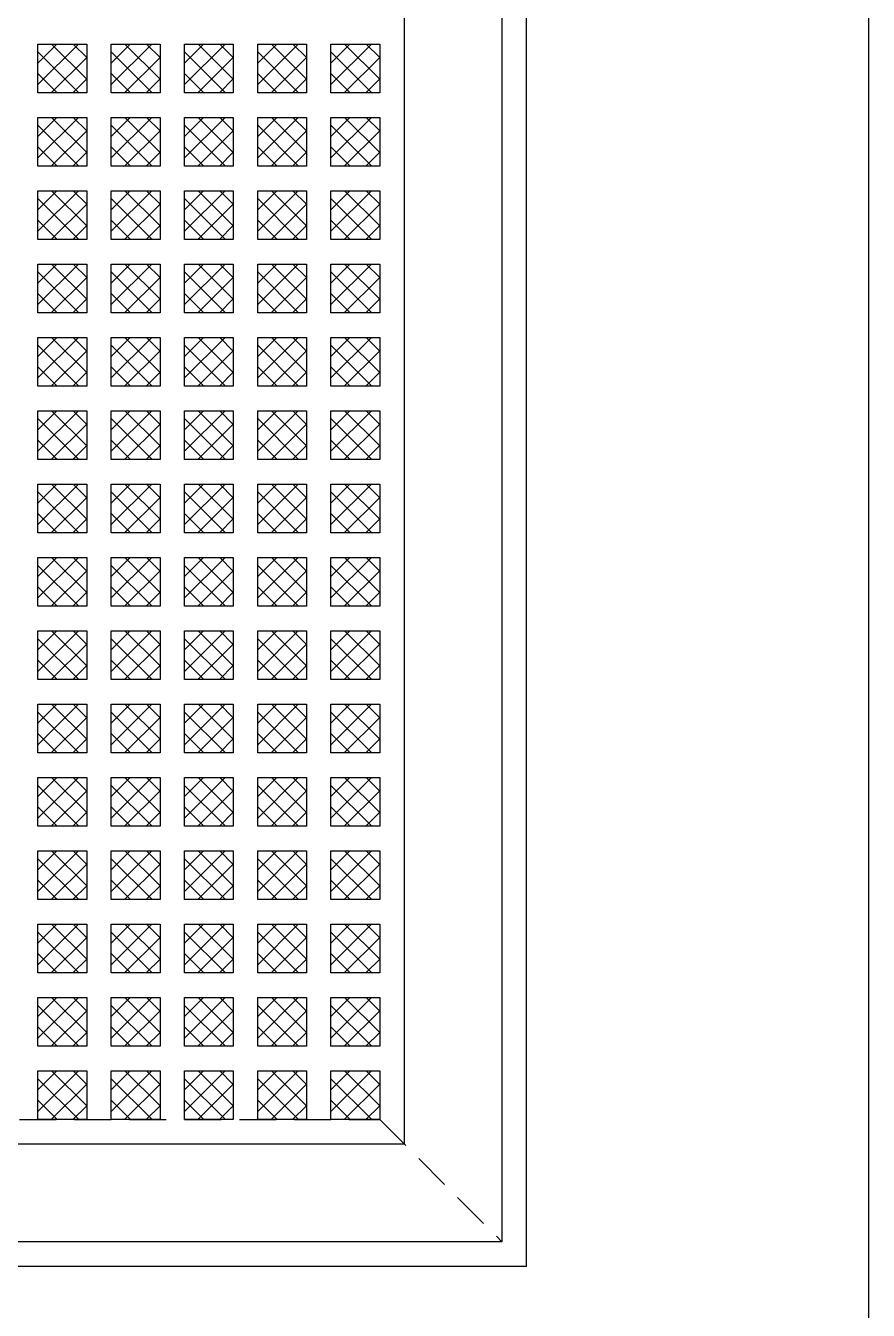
# Model space of a CAD drawing. Header units: millimetres. Extents: x -10022 to -9882, y 2919 to 3099.
# Drawn here: x -9916.6 to -9882.1, y 2991.2 to 3043.8 of the extents above; entities that cross this region are included whole.
import ezdxf

# ---------------------------------------------------------------- set-up
doc = ezdxf.new("R2010")
doc.units = ezdxf.units.MM
doc.header["$LTSCALE"] = 0.3
doc.linetypes.add('CENTER', pattern=[50.8, 31.75, -6.35, 6.35, -6.35])
doc.linetypes.add('DASHED', pattern=[0.75, 0.5, -0.25])
for name, color, linetype in [('1', 1, 'Continuous'), ('4', 4, 'DASHED'), ('5', 5, 'Continuous'), ('6', 6, 'CENTER')]:
    doc.layers.add(name, color=color, linetype=linetype)

# ---------------------------------------------------------------- blocks, each defined once
blk = doc.blocks.new('nap')
at = {"layer": '5'}
h = blk.add_hatch(dxfattribs=at)
h.set_pattern_fill('ANSI37', color=256, scale=5, style=0)
h.set_pattern_definition([(135, (6495.2333, -68.8017), (0.44194174, 0.44194174), []), (45, (6495.2333, -68.8017), (0.44194174, -0.44194174), [])])
h.paths.add_polyline_path([(71, 49), (73, 49), (73, 47), (71, 47)])
h = blk.add_hatch(dxfattribs=at)
h.set_pattern_fill('ANSI37', color=256, scale=5, style=0)
h.set_pattern_definition([(135, (6498.2333, -68.8017), (0.44194174, 0.44194174), []), (45, (6498.2333, -68.8017), (0.44194174, -0.44194174), [])])
h.paths.add_polyline_path([(74, 49), (76, 49), (76, 47), (74, 47)])
h = blk.add_hatch(dxfattribs=at)
h.set_pattern_fill('ANSI37', color=256, scale=5, style=0)
h.set_pattern_definition([(135, (6501.2333, -68.8017), (0.44194174, 0.44194174), []), (45, (6501.2333, -68.8017), (0.44194174, -0.44194174), [])])
h.paths.add_polyline_path([(77, 49), (79, 49), (79, 47), (77, 47)])
h = blk.add_hatch(dxfattribs=at)
h.set_pattern_fill('ANSI37', color=256, scale=5, style=0)
h.set_pattern_definition([(135, (6504.2333, -68.8017), (0.44194174, 0.44194174), []), (45, (6504.2333, -68.8017), (0.44194174, -0.44194174), [])])
h.paths.add_polyline_path([(80, 49), (82, 49), (82, 47), (80, 47)])
h = blk.add_hatch(dxfattribs=at)
h.set_pattern_fill('ANSI37', color=256, scale=5, style=0)
h.set_pattern_definition([(135, (6507.2333, -68.8017), (0.44194174, 0.44194174), []), (45, (6507.2333, -68.8017), (0.44194174, -0.44194174), [])])
h.paths.add_polyline_path([(83, 49), (85, 49), (85, 47), (83, 47)])
h = blk.add_hatch(dxfattribs=at)
h.set_pattern_fill('ANSI37', color=256, scale=5, style=0)
h.set_pattern_definition([(135, (6495.2333, -71.8017), (0.44194174, 0.44194174), []), (45, (6495.2333, -71.8017), (0.44194174, -0.44194174), [])])
h.paths.add_polyline_path([(71, 46), (73, 46), (73, 44), (71, 44)])
h = blk.add_hatch(dxfattribs=at)
h.set_pattern_fill('ANSI37', color=256, scale=5, style=0)
h.set_pattern_definition([(135, (6498.2333, -71.8017), (0.44194174, 0.44194174), []), (45, (6498.2333, -71.8017), (0.44194174, -0.44194174), [])])
h.paths.add_polyline_path([(74, 46), (76, 46), (76, 44), (74, 44)])
h = blk.add_hatch(dxfattribs=at)
h.set_pattern_fill('ANSI37', color=256, scale=5, style=0)
h.set_pattern_definition([(135, (6501.2333, -71.8017), (0.44194174, 0.44194174), []), (45, (6501.2333, -71.8017), (0.44194174, -0.44194174), [])])
h.paths.add_polyline_path([(77, 46), (79, 46), (79, 44), (77, 44)])
h = blk.add_hatch(dxfattribs=at)
h.set_pattern_fill('ANSI37', color=256, scale=5, style=0)
h.set_pattern_definition([(135, (6504.2333, -71.8017), (0.44194174, 0.44194174), []), (45, (6504.2333, -71.8017), (0.44194174, -0.44194174), [])])
h.paths.add_polyline_path([(80, 46), (82, 46), (82, 44), (80, 44)])
h = blk.add_hatch(dxfattribs=at)
h.set_pattern_fill('ANSI37', color=256, scale=5, style=0)
h.set_pattern_definition([(135, (6507.2333, -71.8017), (0.44194174, 0.44194174), []), (45, (6507.2333, -71.8017), (0.44194174, -0.44194174), [])])
h.paths.add_polyline_path([(83, 46), (85, 46), (85, 44), (83, 44)])
h = blk.add_hatch(dxfattribs=at)
h.set_pattern_fill('ANSI37', color=256, scale=5, style=0)
h.set_pattern_definition([(135, (6495.2333, -74.8017), (0.44194174, 0.44194174), []), (45, (6495.2333, -74.8017), (0.44194174, -0.44194174), [])])
h.paths.add_polyline_path([(71, 43), (73, 43), (73, 41), (71, 41)])
h = blk.add_hatch(dxfattribs=at)
h.set_pattern_fill('ANSI37', color=256, scale=5, style=0)
h.set_pattern_definition([(135, (6498.2333, -74.8017), (0.44194174, 0.44194174), []), (45, (6498.2333, -74.8017), (0.44194174, -0.44194174), [])])
h.paths.add_polyline_path([(74, 43), (76, 43), (76, 41), (74, 41)])
h = blk.add_hatch(dxfattribs=at)
h.set_pattern_fill('ANSI37', color=256, scale=5, style=0)
h.set_pattern_definition([(135, (6501.2333, -74.8017), (0.44194174, 0.44194174), []), (45, (6501.2333, -74.8017), (0.44194174, -0.44194174), [])])
h.paths.add_polyline_path([(77, 43), (79, 43), (79, 41), (77, 41)])
h = blk.add_hatch(dxfattribs=at)
h.set_pattern_fill('ANSI37', color=256, scale=5, style=0)
h.set_pattern_definition([(135, (6504.2333, -74.8017), (0.44194174, 0.44194174), []), (45, (6504.2333, -74.8017), (0.44194174, -0.44194174), [])])
h.paths.add_polyline_path([(80, 43), (82, 43), (82, 41), (80, 41)])
h = blk.add_hatch(dxfattribs=at)
h.set_pattern_fill('ANSI37', color=256, scale=5, style=0)
h.set_pattern_definition([(135, (6507.2333, -74.8017), (0.44194174, 0.44194174), []), (45, (6507.2333, -74.8017), (0.44194174, -0.44194174), [])])
h.paths.add_polyline_path([(83, 43), (85, 43), (85, 41), (83, 41)])
h = blk.add_hatch(dxfattribs=at)
h.set_pattern_fill('ANSI37', color=256, scale=5, style=0)
h.set_pattern_definition([(135, (6495.2333, -77.8017), (0.44194174, 0.44194174), []), (45, (6495.2333, -77.8017), (0.44194174, -0.44194174), [])])
h.paths.add_polyline_path([(71, 40), (73, 40), (73, 38), (71, 38)])
h = blk.add_hatch(dxfattribs=at)
h.set_pattern_fill('ANSI37', color=256, scale=5, style=0)
h.set_pattern_definition([(135, (6498.2333, -77.8017), (0.44194174, 0.44194174), []), (45, (6498.2333, -77.8017), (0.44194174, -0.44194174), [])])
h.paths.add_polyline_path([(74, 40), (76, 40), (76, 38), (74, 38)])
h = blk.add_hatch(dxfattribs=at)
h.set_pattern_fill('ANSI37', color=256, scale=5, style=0)
h.set_pattern_definition([(135, (6501.2333, -77.8017), (0.44194174, 0.44194174), []), (45, (6501.2333, -77.8017), (0.44194174, -0.44194174), [])])
h.paths.add_polyline_path([(77, 40), (79, 40), (79, 38), (77, 38)])
h = blk.add_hatch(dxfattribs=at)
h.set_pattern_fill('ANSI37', color=256, scale=5, style=0)
h.set_pattern_definition([(135, (6504.2333, -77.8017), (0.44194174, 0.44194174), []), (45, (6504.2333, -77.8017), (0.44194174, -0.44194174), [])])
h.paths.add_polyline_path([(80, 40), (82, 40), (82, 38), (80, 38)])
h = blk.add_hatch(dxfattribs=at)
h.set_pattern_fill('ANSI37', color=256, scale=5, style=0)
h.set_pattern_definition([(135, (6507.2333, -77.8017), (0.44194174, 0.44194174), []), (45, (6507.2333, -77.8017), (0.44194174, -0.44194174), [])])
h.paths.add_polyline_path([(83, 40), (85, 40), (85, 38), (83, 38)])
h = blk.add_hatch(dxfattribs=at)
h.set_pattern_fill('ANSI37', color=256, scale=5, style=0)
h.set_pattern_definition([(135, (6495.2333, -80.8017), (0.44194174, 0.44194174), []), (45, (6495.2333, -80.8017), (0.44194174, -0.44194174), [])])
h.paths.add_polyline_path([(71, 37), (73, 37), (73, 35), (71, 35)])
h = blk.add_hatch(dxfattribs=at)
h.set_pattern_fill('ANSI37', color=256, scale=5, style=0)
h.set_pattern_definition([(135, (6498.2333, -80.8017), (0.44194174, 0.44194174), []), (45, (6498.2333, -80.8017), (0.44194174, -0.44194174), [])])
h.paths.add_polyline_path([(74, 37), (76, 37), (76, 35), (74, 35)])
h = blk.add_hatch(dxfattribs=at)
h.set_pattern_fill('ANSI37', color=256, scale=5, style=0)
h.set_pattern_definition([(135, (6501.2333, -80.8017), (0.44194174, 0.44194174), []), (45, (6501.2333, -80.8017), (0.44194174, -0.44194174), [])])
h.paths.add_polyline_path([(77, 37), (79, 37), (79, 35), (77, 35)])
h = blk.add_hatch(dxfattribs=at)
h.set_pattern_fill('ANSI37', color=256, scale=5, style=0)
h.set_pattern_definition([(135, (6504.2333, -80.8017), (0.44194174, 0.44194174), []), (45, (6504.2333, -80.8017), (0.44194174, -0.44194174), [])])
h.paths.add_polyline_path([(80, 37), (82, 37), (82, 35), (80, 35)])
h = blk.add_hatch(dxfattribs=at)
h.set_pattern_fill('ANSI37', color=256, scale=5, style=0)
h.set_pattern_definition([(135, (6507.2333, -80.8017), (0.44194174, 0.44194174), []), (45, (6507.2333, -80.8017), (0.44194174, -0.44194174), [])])
h.paths.add_polyline_path([(83, 37), (85, 37), (85, 35), (83, 35)])
h = blk.add_hatch(dxfattribs=at)
h.set_pattern_fill('ANSI37', color=256, scale=5, style=0)
h.set_pattern_definition([(135, (6495.2333, -83.8017), (0.44194174, 0.44194174), []), (45, (6495.2333, -83.8017), (0.44194174, -0.44194174), [])])
h.paths.add_polyline_path([(71, 34), (73, 34), (73, 32), (71, 32)])
h = blk.add_hatch(dxfattribs=at)
h.set_pattern_fill('ANSI37', color=256, scale=5, style=0)
h.set_pattern_definition([(135, (6498.2333, -83.8017), (0.44194174, 0.44194174), []), (45, (6498.2333, -83.8017), (0.44194174, -0.44194174), [])])
h.paths.add_polyline_path([(74, 34), (76, 34), (76, 32), (74, 32)])
h = blk.add_hatch(dxfattribs=at)
h.set_pattern_fill('ANSI37', color=256, scale=5, style=0)
h.set_pattern_definition([(135, (6501.2333, -83.8017), (0.44194174, 0.44194174), []), (45, (6501.2333, -83.8017), (0.44194174, -0.44194174), [])])
h.paths.add_polyline_path([(77, 34), (79, 34), (79, 32), (77, 32)])
h = blk.add_hatch(dxfattribs=at)
h.set_pattern_fill('ANSI37', color=256, scale=5, style=0)
h.set_pattern_definition([(135, (6504.2333, -83.8017), (0.44194174, 0.44194174), []), (45, (6504.2333, -83.8017), (0.44194174, -0.44194174), [])])
h.paths.add_polyline_path([(80, 34), (82, 34), (82, 32), (80, 32)])
h = blk.add_hatch(dxfattribs=at)
h.set_pattern_fill('ANSI37', color=256, scale=5, style=0)
h.set_pattern_definition([(135, (6507.2333, -83.8017), (0.44194174, 0.44194174), []), (45, (6507.2333, -83.8017), (0.44194174, -0.44194174), [])])
h.paths.add_polyline_path([(83, 34), (85, 34), (85, 32), (83, 32)])
h = blk.add_hatch(dxfattribs=at)
h.set_pattern_fill('ANSI37', color=256, scale=5, style=0)
h.set_pattern_definition([(135, (6495.2333, -86.8017), (0.44194174, 0.44194174), []), (45, (6495.2333, -86.8017), (0.44194174, -0.44194174), [])])
h.paths.add_polyline_path([(71, 31), (73, 31), (73, 29), (71, 29)])
h = blk.add_hatch(dxfattribs=at)
h.set_pattern_fill('ANSI37', color=256, scale=5, style=0)
h.set_pattern_definition([(135, (6498.2333, -86.8017), (0.44194174, 0.44194174), []), (45, (6498.2333, -86.8017), (0.44194174, -0.44194174), [])])
h.paths.add_polyline_path([(74, 31), (76, 31), (76, 29), (74, 29)])
h = blk.add_hatch(dxfattribs=at)
h.set_pattern_fill('ANSI37', color=256, scale=5, style=0)
h.set_pattern_definition([(135, (6501.2333, -86.8017), (0.44194174, 0.44194174), []), (45, (6501.2333, -86.8017), (0.44194174, -0.44194174), [])])
h.paths.add_polyline_path([(77, 31), (79, 31), (79, 29), (77, 29)])
h = blk.add_hatch(dxfattribs=at)
h.set_pattern_fill('ANSI37', color=256, scale=5, style=0)
h.set_pattern_definition([(135, (6504.2333, -86.8017), (0.44194174, 0.44194174), []), (45, (6504.2333, -86.8017), (0.44194174, -0.44194174), [])])
h.paths.add_polyline_path([(80, 31), (82, 31), (82, 29), (80, 29)])
h = blk.add_hatch(dxfattribs=at)
h.set_pattern_fill('ANSI37', color=256, scale=5, style=0)
h.set_pattern_definition([(135, (6507.2333, -86.8017), (0.44194174, 0.44194174), []), (45, (6507.2333, -86.8017), (0.44194174, -0.44194174), [])])
h.paths.add_polyline_path([(83, 31), (85, 31), (85, 29), (83, 29)])
h = blk.add_hatch(dxfattribs=at)
h.set_pattern_fill('ANSI37', color=256, scale=5, style=0)
h.set_pattern_definition([(135, (6495.2333, -89.8017), (0.44194174, 0.44194174), []), (45, (6495.2333, -89.8017), (0.44194174, -0.44194174), [])])
h.paths.add_polyline_path([(71, 28), (73, 28), (73, 26), (71, 26)])
h = blk.add_hatch(dxfattribs=at)
h.set_pattern_fill('ANSI37', color=256, scale=5, style=0)
h.set_pattern_definition([(135, (6498.2333, -89.8017), (0.44194174, 0.44194174), []), (45, (6498.2333, -89.8017), (0.44194174, -0.44194174), [])])
h.paths.add_polyline_path([(74, 28), (76, 28), (76, 26), (74, 26)])
h = blk.add_hatch(dxfattribs=at)
h.set_pattern_fill('ANSI37', color=256, scale=5, style=0)
h.set_pattern_definition([(135, (6501.2333, -89.8017), (0.44194174, 0.44194174), []), (45, (6501.2333, -89.8017), (0.44194174, -0.44194174), [])])
h.paths.add_polyline_path([(77, 28), (79, 28), (79, 26), (77, 26)])
h = blk.add_hatch(dxfattribs=at)
h.set_pattern_fill('ANSI37', color=256, scale=5, style=0)
h.set_pattern_definition([(135, (6504.2333, -89.8017), (0.44194174, 0.44194174), []), (45, (6504.2333, -89.8017), (0.44194174, -0.44194174), [])])
h.paths.add_polyline_path([(80, 28), (82, 28), (82, 26), (80, 26)])
h = blk.add_hatch(dxfattribs=at)
h.set_pattern_fill('ANSI37', color=256, scale=5, style=0)
h.set_pattern_definition([(135, (6507.2333, -89.8017), (0.44194174, 0.44194174), []), (45, (6507.2333, -89.8017), (0.44194174, -0.44194174), [])])
h.paths.add_polyline_path([(83, 28), (85, 28), (85, 26), (83, 26)])
h = blk.add_hatch(dxfattribs=at)
h.set_pattern_fill('ANSI37', color=256, scale=5, style=0)
h.set_pattern_definition([(135, (6495.2333, -92.8017), (0.44194174, 0.44194174), []), (45, (6495.2333, -92.8017), (0.44194174, -0.44194174), [])])
h.paths.add_polyline_path([(71, 25), (73, 25), (73, 23), (71, 23)])
h = blk.add_hatch(dxfattribs=at)
h.set_pattern_fill('ANSI37', color=256, scale=5, style=0)
h.set_pattern_definition([(135, (6498.2333, -92.8017), (0.44194174, 0.44194174), []), (45, (6498.2333, -92.8017), (0.44194174, -0.44194174), [])])
h.paths.add_polyline_path([(74, 25), (76, 25), (76, 23), (74, 23)])
h = blk.add_hatch(dxfattribs=at)
h.set_pattern_fill('ANSI37', color=256, scale=5, style=0)
h.set_pattern_definition([(135, (6501.2333, -92.8017), (0.44194174, 0.44194174), []), (45, (6501.2333, -92.8017), (0.44194174, -0.44194174), [])])
h.paths.add_polyline_path([(77, 25), (79, 25), (79, 23), (77, 23)])
h = blk.add_hatch(dxfattribs=at)
h.set_pattern_fill('ANSI37', color=256, scale=5, style=0)
h.set_pattern_definition([(135, (6504.2333, -92.8017), (0.44194174, 0.44194174), []), (45, (6504.2333, -92.8017), (0.44194174, -0.44194174), [])])
h.paths.add_polyline_path([(80, 25), (82, 25), (82, 23), (80, 23)])
h = blk.add_hatch(dxfattribs=at)
h.set_pattern_fill('ANSI37', color=256, scale=5, style=0)
h.set_pattern_definition([(135, (6507.2333, -92.8017), (0.44194174, 0.44194174), []), (45, (6507.2333, -92.8017), (0.44194174, -0.44194174), [])])
h.paths.add_polyline_path([(83, 25), (85, 25), (85, 23), (83, 23)])
h = blk.add_hatch(dxfattribs=at)
h.set_pattern_fill('ANSI37', color=256, scale=5, style=0)
h.set_pattern_definition([(135, (6495.2333, -95.8017), (0.44194174, 0.44194174), []), (45, (6495.2333, -95.8017), (0.44194174, -0.44194174), [])])
h.paths.add_polyline_path([(71, 22), (73, 22), (73, 20), (71, 20)])
h = blk.add_hatch(dxfattribs=at)
h.set_pattern_fill('ANSI37', color=256, scale=5, style=0)
h.set_pattern_definition([(135, (6498.2333, -95.8017), (0.44194174, 0.44194174), []), (45, (6498.2333, -95.8017), (0.44194174, -0.44194174), [])])
h.paths.add_polyline_path([(74, 22), (76, 22), (76, 20), (74, 20)])
h = blk.add_hatch(dxfattribs=at)
h.set_pattern_fill('ANSI37', color=256, scale=5, style=0)
h.set_pattern_definition([(135, (6501.2333, -95.8017), (0.44194174, 0.44194174), []), (45, (6501.2333, -95.8017), (0.44194174, -0.44194174), [])])
h.paths.add_polyline_path([(77, 22), (79, 22), (79, 20), (77, 20)])
h = blk.add_hatch(dxfattribs=at)
h.set_pattern_fill('ANSI37', color=256, scale=5, style=0)
h.set_pattern_definition([(135, (6504.2333, -95.8017), (0.44194174, 0.44194174), []), (45, (6504.2333, -95.8017), (0.44194174, -0.44194174), [])])
h.paths.add_polyline_path([(80, 22), (82, 22), (82, 20), (80, 20)])
h = blk.add_hatch(dxfattribs=at)
h.set_pattern_fill('ANSI37', color=256, scale=5, style=0)
h.set_pattern_definition([(135, (6507.2333, -95.8017), (0.44194174, 0.44194174), []), (45, (6507.2333, -95.8017), (0.44194174, -0.44194174), [])])
h.paths.add_polyline_path([(83, 22), (85, 22), (85, 20), (83, 20)])
h = blk.add_hatch(dxfattribs=at)
h.set_pattern_fill('ANSI37', color=256, scale=5, style=0)
h.set_pattern_definition([(135, (6495.2333, -98.8017), (0.44194174, 0.44194174), []), (45, (6495.2333, -98.8017), (0.44194174, -0.44194174), [])])
h.paths.add_polyline_path([(71, 19), (73, 19), (73, 17), (71, 17)])
h = blk.add_hatch(dxfattribs=at)
h.set_pattern_fill('ANSI37', color=256, scale=5, style=0)
h.set_pattern_definition([(135, (6498.2333, -98.8017), (0.44194174, 0.44194174), []), (45, (6498.2333, -98.8017), (0.44194174, -0.44194174), [])])
h.paths.add_polyline_path([(74, 19), (76, 19), (76, 17), (74, 17)])
h = blk.add_hatch(dxfattribs=at)
h.set_pattern_fill('ANSI37', color=256, scale=5, style=0)
h.set_pattern_definition([(135, (6501.2333, -98.8017), (0.44194174, 0.44194174), []), (45, (6501.2333, -98.8017), (0.44194174, -0.44194174), [])])
h.paths.add_polyline_path([(77, 19), (79, 19), (79, 17), (77, 17)])
h = blk.add_hatch(dxfattribs=at)
h.set_pattern_fill('ANSI37', color=256, scale=5, style=0)
h.set_pattern_definition([(135, (6504.2333, -98.8017), (0.44194174, 0.44194174), []), (45, (6504.2333, -98.8017), (0.44194174, -0.44194174), [])])
h.paths.add_polyline_path([(80, 19), (82, 19), (82, 17), (80, 17)])
h = blk.add_hatch(dxfattribs=at)
h.set_pattern_fill('ANSI37', color=256, scale=5, style=0)
h.set_pattern_definition([(135, (6507.2333, -98.8017), (0.44194174, 0.44194174), []), (45, (6507.2333, -98.8017), (0.44194174, -0.44194174), [])])
h.paths.add_polyline_path([(83, 19), (85, 19), (85, 17), (83, 17)])
h = blk.add_hatch(dxfattribs=at)
h.set_pattern_fill('ANSI37', color=256, scale=5, style=0)
h.set_pattern_definition([(135, (6495.2333, -101.8017), (0.44194174, 0.44194174), []), (45, (6495.2333, -101.8017), (0.44194174, -0.44194174), [])])
h.paths.add_polyline_path([(71, 16), (73, 16), (73, 14), (71, 14)])
h = blk.add_hatch(dxfattribs=at)
h.set_pattern_fill('ANSI37', color=256, scale=5, style=0)
h.set_pattern_definition([(135, (6498.2333, -101.8017), (0.44194174, 0.44194174), []), (45, (6498.2333, -101.8017), (0.44194174, -0.44194174), [])])
h.paths.add_polyline_path([(74, 16), (76, 16), (76, 14), (74, 14)])
h = blk.add_hatch(dxfattribs=at)
h.set_pattern_fill('ANSI37', color=256, scale=5, style=0)
h.set_pattern_definition([(135, (6501.2333, -101.8017), (0.44194174, 0.44194174), []), (45, (6501.2333, -101.8017), (0.44194174, -0.44194174), [])])
h.paths.add_polyline_path([(77, 16), (79, 16), (79, 14), (77, 14)])
h = blk.add_hatch(dxfattribs=at)
h.set_pattern_fill('ANSI37', color=256, scale=5, style=0)
h.set_pattern_definition([(135, (6504.2333, -101.8017), (0.44194174, 0.44194174), []), (45, (6504.2333, -101.8017), (0.44194174, -0.44194174), [])])
h.paths.add_polyline_path([(80, 16), (82, 16), (82, 14), (80, 14)])
h = blk.add_hatch(dxfattribs=at)
h.set_pattern_fill('ANSI37', color=256, scale=5, style=0)
h.set_pattern_definition([(135, (6507.2333, -101.8017), (0.44194174, 0.44194174), []), (45, (6507.2333, -101.8017), (0.44194174, -0.44194174), [])])
h.paths.add_polyline_path([(83, 16), (85, 16), (85, 14), (83, 14)])
h = blk.add_hatch(dxfattribs=at)
h.set_pattern_fill('ANSI37', color=256, scale=5, style=0)
h.set_pattern_definition([(135, (6495.2333, -104.8017), (0.44194174, 0.44194174), []), (45, (6495.2333, -104.8017), (0.44194174, -0.44194174), [])])
h.paths.add_polyline_path([(71, 13), (73, 13), (73, 11), (71, 11)])
h = blk.add_hatch(dxfattribs=at)
h.set_pattern_fill('ANSI37', color=256, scale=5, style=0)
h.set_pattern_definition([(135, (6498.2333, -104.8017), (0.44194174, 0.44194174), []), (45, (6498.2333, -104.8017), (0.44194174, -0.44194174), [])])
h.paths.add_polyline_path([(74, 13), (76, 13), (76, 11), (74, 11)])
h = blk.add_hatch(dxfattribs=at)
h.set_pattern_fill('ANSI37', color=256, scale=5, style=0)
h.set_pattern_definition([(135, (6501.2333, -104.8017), (0.44194174, 0.44194174), []), (45, (6501.2333, -104.8017), (0.44194174, -0.44194174), [])])
h.paths.add_polyline_path([(77, 13), (79, 13), (79, 11), (77, 11)])
h = blk.add_hatch(dxfattribs=at)
h.set_pattern_fill('ANSI37', color=256, scale=5, style=0)
h.set_pattern_definition([(135, (6504.2333, -104.8017), (0.44194174, 0.44194174), []), (45, (6504.2333, -104.8017), (0.44194174, -0.44194174), [])])
h.paths.add_polyline_path([(80, 13), (82, 13), (82, 11), (80, 11)])
h = blk.add_hatch(dxfattribs=at)
h.set_pattern_fill('ANSI37', color=256, scale=5, style=0)
h.set_pattern_definition([(135, (6507.2333, -104.8017), (0.44194174, 0.44194174), []), (45, (6507.2333, -104.8017), (0.44194174, -0.44194174), [])])
h.paths.add_polyline_path([(83, 13), (85, 13), (85, 11), (83, 11)])
h = blk.add_hatch(dxfattribs=at)
h.set_pattern_fill('ANSI37', color=256, scale=5, style=0)
h.set_pattern_definition([(135, (6495.2333, -107.8017), (0.44194174, 0.44194174), []), (45, (6495.2333, -107.8017), (0.44194174, -0.44194174), [])])
h.paths.add_polyline_path([(71, 10), (73, 10), (73, 8), (71, 8)])
h = blk.add_hatch(dxfattribs=at)
h.set_pattern_fill('ANSI37', color=256, scale=5, style=0)
h.set_pattern_definition([(135, (6498.2333, -107.8017), (0.44194174, 0.44194174), []), (45, (6498.2333, -107.8017), (0.44194174, -0.44194174), [])])
h.paths.add_polyline_path([(74, 10), (76, 10), (76, 8), (74, 8)])
h = blk.add_hatch(dxfattribs=at)
h.set_pattern_fill('ANSI37', color=256, scale=5, style=0)
h.set_pattern_definition([(135, (6501.2333, -107.8017), (0.44194174, 0.44194174), []), (45, (6501.2333, -107.8017), (0.44194174, -0.44194174), [])])
h.paths.add_polyline_path([(77, 10), (79, 10), (79, 8), (77, 8)])
h = blk.add_hatch(dxfattribs=at)
h.set_pattern_fill('ANSI37', color=256, scale=5, style=0)
h.set_pattern_definition([(135, (6504.2333, -107.8017), (0.44194174, 0.44194174), []), (45, (6504.2333, -107.8017), (0.44194174, -0.44194174), [])])
h.paths.add_polyline_path([(80, 10), (82, 10), (82, 8), (80, 8)])
h = blk.add_hatch(dxfattribs=at)
h.set_pattern_fill('ANSI37', color=256, scale=5, style=0)
h.set_pattern_definition([(135, (6507.2333, -107.8017), (0.44194174, 0.44194174), []), (45, (6507.2333, -107.8017), (0.44194174, -0.44194174), [])])
h.paths.add_polyline_path([(83, 10), (85, 10), (85, 8), (83, 8)])
h = blk.add_hatch(dxfattribs=at)
h.set_pattern_fill('ANSI37', color=256, scale=5, style=0)
h.set_pattern_definition([(135, (6495.2333, -110.8017), (0.44194174, 0.44194174), []), (45, (6495.2333, -110.8017), (0.44194174, -0.44194174), [])])
h.paths.add_polyline_path([(71, 7), (73, 7), (73, 5), (71, 5)])
h = blk.add_hatch(dxfattribs=at)
h.set_pattern_fill('ANSI37', color=256, scale=5, style=0)
h.set_pattern_definition([(135, (6498.2333, -110.8017), (0.44194174, 0.44194174), []), (45, (6498.2333, -110.8017), (0.44194174, -0.44194174), [])])
h.paths.add_polyline_path([(74, 7), (76, 7), (76, 5), (74, 5)])
h = blk.add_hatch(dxfattribs=at)
h.set_pattern_fill('ANSI37', color=256, scale=5, style=0)
h.set_pattern_definition([(135, (6501.2333, -110.8017), (0.44194174, 0.44194174), []), (45, (6501.2333, -110.8017), (0.44194174, -0.44194174), [])])
h.paths.add_polyline_path([(77, 7), (79, 7), (79, 5), (77, 5)])
h = blk.add_hatch(dxfattribs=at)
h.set_pattern_fill('ANSI37', color=256, scale=5, style=0)
h.set_pattern_definition([(135, (6504.2333, -110.8017), (0.44194174, 0.44194174), []), (45, (6504.2333, -110.8017), (0.44194174, -0.44194174), [])])
h.paths.add_polyline_path([(80, 7), (82, 7), (82, 5), (80, 5)])
h = blk.add_hatch(dxfattribs=at)
h.set_pattern_fill('ANSI37', color=256, scale=5, style=0)
h.set_pattern_definition([(135, (6507.2333, -110.8017), (0.44194174, 0.44194174), []), (45, (6507.2333, -110.8017), (0.44194174, -0.44194174), [])])
h.paths.add_polyline_path([(83, 7), (85, 7), (85, 5), (83, 5)])
at = {"layer": '1'}
for p, q in [((90, 90), (90, 0)), ((86, 86), (86, 4)), ((86, 4), (45, 4)), ((90, 0), (0, 0))]:
    blk.add_line(p, q, dxfattribs=at)
at = {"layer": '6'}
for points in [[(73, 47), (71, 47), (71, 49), (73, 49)], [(76, 47), (74, 47), (74, 49), (76, 49)], [(79, 47), (77, 47), (77, 49), (79, 49)], [(82, 47), (80, 47), (80, 49), (82, 49)], [(85, 47), (83, 47), (83, 49), (85, 49)], [(73, 44), (71, 44), (71, 46), (73, 46)], [(76, 44), (74, 44), (74, 46), (76, 46)], [(79, 44), (77, 44), (77, 46), (79, 46)], [(82, 44), (80, 44), (80, 46), (82, 46)], [(85, 44), (83, 44), (83, 46), (85, 46)], [(73, 41), (71, 41), (71, 43), (73, 43)], [(76, 41), (74, 41), (74, 43), (76, 43)], [(79, 41), (77, 41), (77, 43), (79, 43)], [(82, 41), (80, 41), (80, 43), (82, 43)], [(85, 41), (83, 41), (83, 43), (85, 43)], [(73, 38), (71, 38), (71, 40), (73, 40)], [(76, 38), (74, 38), (74, 40), (76, 40)], [(79, 38), (77, 38), (77, 40), (79, 40)], [(82, 38), (80, 38), (80, 40), (82, 40)], [(85, 38), (83, 38), (83, 40), (85, 40)], [(73, 35), (71, 35), (71, 37), (73, 37)], [(76, 35), (74, 35), (74, 37), (76, 37)], [(79, 35), (77, 35), (77, 37), (79, 37)], [(82, 35), (80, 35), (80, 37), (82, 37)], [(85, 35), (83, 35), (83, 37), (85, 37)], [(73, 32), (71, 32), (71, 34), (73, 34)], [(76, 32), (74, 32), (74, 34), (76, 34)], [(79, 32), (77, 32), (77, 34), (79, 34)], [(82, 32), (80, 32), (80, 34), (82, 34)], [(85, 32), (83, 32), (83, 34), (85, 34)], [(73, 29), (71, 29), (71, 31), (73, 31)], [(76, 29), (74, 29), (74, 31), (76, 31)], [(79, 29), (77, 29), (77, 31), (79, 31)], [(82, 29), (80, 29), (80, 31), (82, 31)], [(85, 29), (83, 29), (83, 31), (85, 31)], [(73, 26), (71, 26), (71, 28), (73, 28)], [(76, 26), (74, 26), (74, 28), (76, 28)], [(79, 26), (77, 26), (77, 28), (79, 28)], [(82, 26), (80, 26), (80, 28), (82, 28)], [(85, 26), (83, 26), (83, 28), (85, 28)], [(73, 23), (71, 23), (71, 25), (73, 25)], [(76, 23), (74, 23), (74, 25), (76, 25)], [(79, 23), (77, 23), (77, 25), (79, 25)], [(82, 23), (80, 23), (80, 25), (82, 25)], [(85, 23), (83, 23), (83, 25), (85, 25)], [(73, 20), (71, 20), (71, 22), (73, 22)], [(76, 20), (74, 20), (74, 22), (76, 22)], [(79, 20), (77, 20), (77, 22), (79, 22)], [(82, 20), (80, 20), (80, 22), (82, 22)], [(85, 20), (83, 20), (83, 22), (85, 22)], [(73, 17), (71, 17), (71, 19), (73, 19)], [(76, 17), (74, 17), (74, 19), (76, 19)], [(79, 17), (77, 17), (77, 19), (79, 19)], [(82, 17), (80, 17), (80, 19), (82, 19)], [(85, 17), (83, 17), (83, 19), (85, 19)], [(73, 14), (71, 14), (71, 16), (73, 16)], [(76, 14), (74, 14), (74, 16), (76, 16)], [(79, 14), (77, 14), (77, 16), (79, 16)], [(82, 14), (80, 14), (80, 16), (82, 16)], [(85, 14), (83, 14), (83, 16), (85, 16)], [(73, 11), (71, 11), (71, 13), (73, 13)], [(76, 11), (74, 11), (74, 13), (76, 13)], [(79, 11), (77, 11), (77, 13), (79, 13)], [(82, 11), (80, 11), (80, 13), (82, 13)], [(85, 11), (83, 11), (83, 13), (85, 13)], [(73, 8), (71, 8), (71, 10), (73, 10)], [(76, 8), (74, 8), (74, 10), (76, 10)], [(79, 8), (77, 8), (77, 10), (79, 10)], [(82, 8), (80, 8), (80, 10), (82, 10)], [(85, 8), (83, 8), (83, 10), (85, 10)], [(73, 5), (71, 5), (71, 7), (73, 7)], [(76, 5), (74, 5), (74, 7), (76, 7)], [(79, 5), (77, 5), (77, 7), (79, 7)], [(82, 5), (80, 5), (80, 7), (82, 7)], [(85, 5), (83, 5), (83, 7), (85, 7)]]:
    blk.add_lwpolyline(points, close=True, dxfattribs=at)

msp = doc.modelspace()

# ---------------------------------------------------------------- linework, layer by layer
for p, q in [((-9882.057, 3099.02), (-9882.057, 2919.02)), ((-9896.057, 2993.02), (-9896.057, 3085.02)), ((-9988.057, 2993.02), (-9896.057, 2993.02))]:
    msp.add_line(p, q)
at = {"layer": '4', "ltscale": 10}
for p, q in [((-9982.057, 2999.02), (-9902.057, 2999.02)), ((-9902.057, 2999.02), (-9897.057, 2994.02))]:
    msp.add_line(p, q, dxfattribs=at)

# ---------------------------------------------------------------- block references
msp.add_blockref('nap', (-9987.057, 2994.02))

doc.saveas('drawing.dxf')
